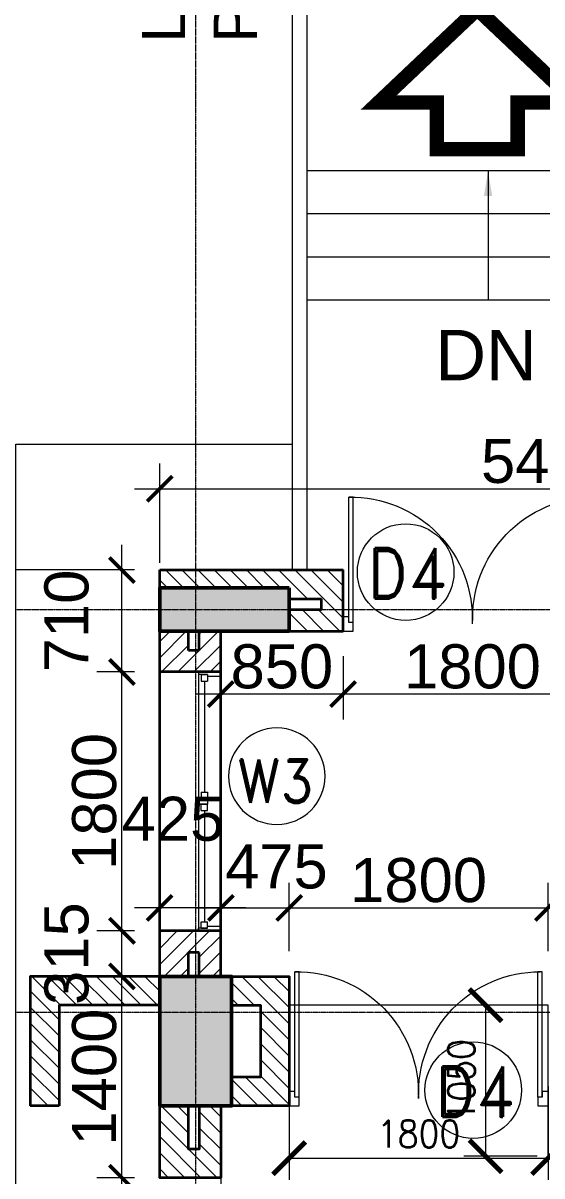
# Model space of a CAD drawing. Header units: millimetres. Extents: x 0 to 147381, y 0 to 170318.
# Drawn here: x 36495 to 40102, y 55901 to 63914 of the extents above; entities that cross this region are included whole.
import ezdxf
from ezdxf.enums import TextEntityAlignment as Align

# ---------------------------------------------------------------- set-up
doc = ezdxf.new("R2010")
doc.units = ezdxf.units.MM
doc.linetypes.add('Center', pattern=[29.999999, 12, -6, 6, -6])
doc.linetypes.add('Grid Line', pattern=[22.225, 12.7, -3.175, 3.175, -3.175])
for name, color, linetype, lineweight in [('A-DOOR', 21, 'Continuous', 9), ('AR_STR', 7, 'Continuous', 15), ('AR_WALL_HATCH', 23, 'Continuous', 5), ('ARCH NEW DESIGN STEP HATCH', 21, 'Continuous', 35), ('ARCH PATHWAY', 30, 'Continuous', 13), ('Arch_Dim', 7, 'Continuous', 25), ('Arch_DW_No', 5, 'Continuous', 15), ('ARCH_WALL', 1, 'Continuous', 35), ('Arch_Window', 140, 'Continuous', 9), ('G-ANNO-TEXT', 231, 'Continuous', 25), ('S-GRID', 8, 'Continuous', 9), ('STR COL.', 1, 'Continuous', 50)]:
    doc.layers.add(name, color=color, linetype=linetype, lineweight=lineweight)
for name, color, linetype, lineweight, true_color in [('ARCH RCC HATCH', 253, 'Center', 9, 0x9c9c9c), ('BUILDING LEVEL', 1, 'Continuous', 18, 0xf50000), ('S-COLS_HATCH', 252, 'Continuous', 9, 0x8a8a8a)]:
    doc.layers.add(name, color=color, linetype=linetype, lineweight=lineweight, true_color=true_color)
doc.styles.add('Arial_2', font='arial.ttf', dxfattribs={"height": 472.5})
doc.styles.add('DIM', font='arial.ttf')
doc.styles.add('DIM_100', font='romand.shx', dxfattribs={"width": 0.9})
doc.styles.add('DIMDDF', font='simplex.shx', dxfattribs={"width": 0.9})
doc.styles.add('SIZE', font='romans.shx', dxfattribs={"width": 0.75, "height": 200})
doc.dimstyles.new('DIM- 175', dxfattribs={"dimscale": 175, "dimtxt": 1.75, "dimasz": 1, "dimexe": 1, "dimexo": 1, "dimgap": 0.2, "dimtad": 1, "dimdec": 0, "dimrnd": 5, "dimzin": 0, "dimdsep": 46, "dimtxsty": 'DIM', "dimblk": 'ARCHTICK', "dimcen": 0, "dimdle": 1, "dimclrd": 3, "dimclre": 5, "dimclrt": 3, "dimadec": 0, "dimazin": 0, "dimtfac": 1, "dimtdec": 0, "dimtofl": 0, "dimtmove": 2, "dimatfit": 3, "dimfxl": 1, "dimtolj": 1, "dimtzin": 0, "dimlwd": 13, "dimlwe": 15, "dimarcsym": 0})
doc.dimstyles.new('DIM-75-MM', dxfattribs={"dimscale": 75, "dimtxt": 2.5, "dimasz": 3, "dimexe": 2, "dimexo": 1, "dimgap": 1, "dimtad": 1, "dimdec": 0, "dimrnd": 5, "dimzin": 0, "dimdsep": 46, "dimtxsty": 'DIMDDF', "dimblk": 'ARCHTICK', "dimcen": 0, "dimclrd": 256, "dimclre": 256, "dimclrt": 256, "dimadec": 0, "dimazin": 0, "dimtfac": 1, "dimtdec": 0, "dimtofl": 0, "dimtmove": 0, "dimatfit": 3, "dimfxl": 1, "dimtolj": 1, "dimtzin": 0, "dimlwd": -1, "dimlwe": -1, "dimarcsym": 0})
pattern_1 = [(45, (25491.03, 269249.12), (-56.1266, 56.1266), [])]

# ---------------------------------------------------------------- blocks, each defined once
blk = doc.blocks.new('A_Double -Panel Wooden Door W Ventilator - _D6_1800 X 2700-1747355-4_Level 448_0')
at = {"layer": 'A-DOOR'}
for p, q in [((-900, 50), (-830, 50)), ((-830, 50), (-830, -10)), ((830, 50), (900, 50)), ((830, -10), (830, 50)), ((-860, -50), (-900, -50)), ((-860, -10), (-860, -882.2)), ((-860, -10), (-860, -50)), ((-830, -10), (-860, -10)), ((-830, -10), (-830, -882.1)), ((830, -10), (830, -882.1)), ((860, -10), (830, -10)), ((860, -10), (860, -882.1)), ((860, -50), (860, -10)), ((900, -50), (860, -50)), ((-830, -882.1), (-860, -882.1)), ((860, -882.1), (830, -882.1))]:
    blk.add_line(p, q, dxfattribs=at)
for centre, radius, start, end in [((-846.3, -37), 845.3, 269.07162, 2.51074), ((845, -37.1), 845, 177.48582, 270)]:
    blk.add_arc(centre, radius, start, end, dxfattribs=at)
blk = doc.blocks.new('RLAB_G')
at = {"layer": 'AR_WALL_HATCH', "ltscale": 500}
h = blk.add_hatch(dxfattribs=at)
h.set_pattern_fill('ANSI31', color=256, scale=25)
h.paths.add_polyline_path([(-500, 12800), (-500, 13000), (-900, 13000), (-900, 12100), (-500, 12100), (-500, 12300), (-700, 12300), (-700, 12800)])
h = blk.add_hatch(dxfattribs=at)
h.set_pattern_fill('ANSI31', color=256, scale=25)
h.paths.add_polyline_path([(0, 13000), (0, 12800), (700, 12800), (700, 12100), (900, 12100), (900, 13000)])
h = blk.add_hatch(dxfattribs=at)
h.set_pattern_fill('ANSI31', color=256, scale=25)
h.paths.add_polyline_path([(0, 12100), (-200, 12100), (-200, 11800), (-275, 11800), (-275, 12100), (-425, 12100), (-425, 11600), (0, 11600)])
at = {"linetype": 'Continuous'}
for p, q in [((-500, 12800), (-500, 13000)), ((0, 13000), (0, 12800)), ((-500, 12100), (-500, 12300))]:
    blk.add_line(p, q, dxfattribs=at)
at = {"layer": 'ARCH_WALL'}
for points in [[(-500, 13000), (-900, 13000), (-900, 12100), (-500, 12100)], [(0, 13000), (900, 13000), (900, 12100)], [(-500, 12800), (-700, 12800), (-700, 12300), (-500, 12300)], [(0, 12800), (700, 12800), (700, 12100)], [(700, 12100), (900, 12100)]]:
    blk.add_lwpolyline(points, dxfattribs=at)
for points in [[(0, 12100), (-425, 12100), (-425, 11600), (0, 11600)], [(-200, 12100), (-275, 12100), (-275, 11800), (-200, 11800)]]:
    blk.add_lwpolyline(points, close=True, dxfattribs=at)
at = {"layer": 'A-DOOR', "rotation": 180}
blk.add_blockref('A_Double -Panel Wooden Door W Ventilator - _D6_1800 X 2700-1747355-4_Level 448_0', (-1800, 12150), dxfattribs=at)
blk = doc.blocks.new('A_Double -Panel Wooden Door W Ventilator - _D6_1800 X 2700-1747355-5_Level 452_2')
for p, q in [((-900, 50), (-830, 50)), ((-830, 50), (-830, -10)), ((830, 50), (900, 50)), ((830, -10), (830, 50)), ((-860, -50), (-900, -50)), ((-860, -10), (-860, -882.2)), ((-860, -10), (-860, -50)), ((-830, -10), (-860, -10)), ((-830, -10), (-830, -882.1)), ((830, -10), (830, -882.1)), ((860, -10), (830, -10)), ((860, -10), (860, -882.1)), ((860, -50), (860, -10)), ((900, -50), (860, -50)), ((-830, -882.1), (-860, -882.1)), ((860, -882.1), (830, -882.1))]:
    blk.add_line(p, q)
for centre, radius, start, end in [((-846.3, -37), 845.3, 269.07162, 2.51074), ((845, -37.1), 845, 177.48582, 270)]:
    blk.add_arc(centre, radius, start, end)
blk = doc.blocks.new('A$C59E872DE')
at = {"layer": 'S-GRID', "linetype": 'Grid Line', "ltscale": 0.5}
for p, q in [((0, 89720.3), (0, -4357.6)), ((-6964.1, 15300), (94404.8, 15300)), ((-6964.1, 12500), (94404.8, 12500))]:
    blk.add_line(p, q, dxfattribs=at)
blk = doc.blocks.new('_ArchTick')
at = {"color": 0, "linetype": 'ByBlock', "const_width": 0.15}
blk.add_lwpolyline([(-0.5, -0.5), (0.5, 0.5)], dxfattribs=at)
blk = doc.blocks.new('*D465')
at = {"layer": 'Arch_Dim', "color": 3, "lineweight": 13, "transparency": 16777216}
blk.add_line((35926.1, 44113), (35926.1, 60287.5), dxfattribs=at)
at = {"layer": 'Arch_Dim', "color": 5, "lineweight": 15, "transparency": 16777216}
for p, q in [((37269.7, 60112.5), (35751.1, 60112.5)), ((37269.7, 44288), (35751.1, 44288))]:
    blk.add_line(p, q, dxfattribs=at)
at = {"layer": 'Defpoints', "color": 0, "linetype": 'Continuous', "transparency": 16777216}
for p in [(35926.1, 60112.5), (37444.7, 60112.5), (37444.7, 44288)]:
    blk.add_point(p, dxfattribs=at)
at = {"layer": 'Arch_Dim', "color": 3, "linetype": 'Continuous', "lineweight": 13, "transparency": 16777216, "xscale": 175, "yscale": 175, "zscale": 175}
for p, rotation in [((35926.1, 60112.5), 90), ((35926.1, 44288), 270)]:
    blk.add_blockref('_ArchTick', p, dxfattribs=dict(at, rotation=rotation))
at = {"layer": 'Arch_Dim', "color": 3, "linetype": 'Continuous', "transparency": 16777216, "insert": (35734.7, 52200.2), "char_height": 306.25, "attachment_point": 5, "rotation": 90, "style": 'DIM'}
blk.add_mtext('\\A1;15825', dxfattribs=at)
blk = doc.blocks.new('*D467')
at = {"layer": 'Arch_Dim', "color": 5, "lineweight": 15, "transparency": 16777216}
for p, q in [((37444.7, 60162.5), (37444.7, 60852.3)), ((42864.2, 60162.5), (42864.2, 60852.3))]:
    blk.add_line(p, q, dxfattribs=at)
at = {"layer": 'Arch_Dim', "color": 3, "lineweight": 13, "transparency": 16777216}
blk.add_line((37269.7, 60677.3), (43039.2, 60677.3), dxfattribs=at)
at = {"layer": 'Defpoints', "color": 0, "linetype": 'Continuous', "transparency": 16777216}
for p in [(42864.2, 60677.3), (37444.7, 59987.5), (42864.2, 59987.5)]:
    blk.add_point(p, dxfattribs=at)
at = {"layer": 'Arch_Dim', "color": 3, "linetype": 'Continuous', "lineweight": 13, "transparency": 16777216, "xscale": 175, "yscale": 175, "zscale": 175, "rotation": 180}
blk.add_blockref('_ArchTick', (37444.7, 60677.3), dxfattribs=at)
at = {"layer": 'Arch_Dim', "color": 3, "linetype": 'Continuous', "lineweight": 13, "transparency": 16777216, "xscale": 175, "yscale": 175, "zscale": 175}
blk.add_blockref('_ArchTick', (42864.2, 60677.3), dxfattribs=at)
at = {"layer": 'Arch_Dim', "color": 3, "linetype": 'Continuous', "transparency": 16777216, "insert": (40154.5, 60868.7), "char_height": 306.25, "attachment_point": 5, "style": 'DIM'}
blk.add_mtext('\\A1;5420', dxfattribs=at)
blk = doc.blocks.new('A$C38A24FCE')
at = {"layer": 'S-COLS_HATCH'}
blk.add_hatch(color=256, dxfattribs=at).paths.add_polyline_path([(-86040, 13824.5), (-86040, 13524.5), (-86940, 13524.5), (-86940, 13824.5)])
blk.add_hatch(color=256, dxfattribs=at).paths.add_polyline_path([(-86940, 10225), (-86440, 10225), (-86440, 11125), (-86940, 11125)], flags=0)
at = {"layer": 'STR COL.'}
for points in [[(-86040, 13824.5), (-86040, 13524.5), (-86940, 13524.5), (-86940, 13824.5)], [(-86940, 10225), (-86440, 10225), (-86440, 11125), (-86940, 11125)]]:
    blk.add_lwpolyline(points, close=True, dxfattribs=at)
blk = doc.blocks.new('*D540')
at = {"layer": 'Arch_Dim', "color": 3, "lineweight": 13, "transparency": 16777216}
blk.add_line((37182.2, 54513), (37182.2, 56063), dxfattribs=at)
at = {"layer": 'Arch_Dim', "color": 5, "lineweight": 15, "transparency": 16777216}
for p, q in [((37269.7, 55888), (37007.2, 55888)), ((37269.7, 54688), (37007.2, 54688))]:
    blk.add_line(p, q, dxfattribs=at)
at = {"layer": 'Defpoints', "color": 0, "linetype": 'Continuous', "transparency": 16777216}
for p in [(37182.2, 55888), (37444.7, 55888), (37444.7, 54688)]:
    blk.add_point(p, dxfattribs=at)
at = {"layer": 'Arch_Dim', "color": 3, "linetype": 'Continuous', "lineweight": 13, "transparency": 16777216, "xscale": 175, "yscale": 175, "zscale": 175}
for p, rotation in [((37182.2, 55888), 90), ((37182.2, 54688), 270)]:
    blk.add_blockref('_ArchTick', p, dxfattribs=dict(at, rotation=rotation))
at = {"layer": 'Arch_Dim', "color": 3, "linetype": 'Continuous', "transparency": 16777216, "insert": (36990.8, 55288), "char_height": 306.25, "attachment_point": 5, "rotation": 90, "style": 'DIM'}
blk.add_mtext('\\A1;1200', dxfattribs=at)
blk = doc.blocks.new('*D541')
at = {"layer": 'Arch_Dim', "color": 3, "lineweight": 13, "transparency": 16777216}
blk.add_line((37182.2, 55713), (37182.2, 57463), dxfattribs=at)
at = {"layer": 'Arch_Dim', "color": 5, "lineweight": 15, "transparency": 16777216}
for p, q in [((37269.7, 57288), (37007.2, 57288)), ((37269.7, 55888), (37007.2, 55888))]:
    blk.add_line(p, q, dxfattribs=at)
at = {"layer": 'Defpoints', "color": 0, "linetype": 'Continuous', "transparency": 16777216}
for p in [(37182.2, 57288), (37444.7, 57288), (37444.7, 55888)]:
    blk.add_point(p, dxfattribs=at)
at = {"layer": 'Arch_Dim', "color": 3, "linetype": 'Continuous', "lineweight": 13, "transparency": 16777216, "xscale": 175, "yscale": 175, "zscale": 175}
for p, rotation in [((37182.2, 57288), 90), ((37182.2, 55888), 270)]:
    blk.add_blockref('_ArchTick', p, dxfattribs=dict(at, rotation=rotation))
at = {"layer": 'Arch_Dim', "color": 3, "linetype": 'Continuous', "transparency": 16777216, "insert": (36990.8, 56588), "char_height": 306.25, "attachment_point": 5, "rotation": 90, "style": 'DIM'}
blk.add_mtext('\\A1;1400', dxfattribs=at)
blk = doc.blocks.new('*D542')
at = {"layer": 'Arch_Dim', "color": 3, "lineweight": 13, "transparency": 16777216}
blk.add_line((37182.2, 57113), (37182.2, 57779), dxfattribs=at)
at = {"layer": 'Arch_Dim', "color": 5, "lineweight": 15, "transparency": 16777216}
for p, q in [((37269.7, 57604), (37007.2, 57604)), ((37269.7, 57288), (37007.2, 57288))]:
    blk.add_line(p, q, dxfattribs=at)
at = {"layer": 'Defpoints', "color": 0, "linetype": 'Continuous', "transparency": 16777216}
for p in [(37182.2, 57604), (37444.7, 57604), (37444.7, 57288)]:
    blk.add_point(p, dxfattribs=at)
at = {"layer": 'Arch_Dim', "color": 3, "linetype": 'Continuous', "lineweight": 13, "transparency": 16777216, "xscale": 175, "yscale": 175, "zscale": 175}
for p, rotation in [((37182.2, 57604), 90), ((37182.2, 57288), 270)]:
    blk.add_blockref('_ArchTick', p, dxfattribs=dict(at, rotation=rotation))
at = {"layer": 'Arch_Dim', "color": 3, "linetype": 'Continuous', "transparency": 16777216, "insert": (36798.2, 57446), "char_height": 306.25, "attachment_point": 5, "rotation": 90, "style": 'DIM'}
blk.add_mtext('\\A1;315', dxfattribs=at)
blk = doc.blocks.new('*D543')
at = {"layer": 'Arch_Dim', "color": 3, "lineweight": 13, "transparency": 16777216}
blk.add_line((37182.2, 57429), (37182.2, 59579), dxfattribs=at)
at = {"layer": 'Arch_Dim', "color": 5, "lineweight": 15, "transparency": 16777216}
for p, q in [((37269.7, 59404), (37007.2, 59404)), ((37269.7, 57604), (37007.2, 57604))]:
    blk.add_line(p, q, dxfattribs=at)
at = {"layer": 'Defpoints', "color": 0, "linetype": 'Continuous', "transparency": 16777216}
for p in [(37182.2, 59404), (37444.7, 59404), (37444.7, 57604)]:
    blk.add_point(p, dxfattribs=at)
at = {"layer": 'Arch_Dim', "color": 3, "linetype": 'Continuous', "lineweight": 13, "transparency": 16777216, "xscale": 175, "yscale": 175, "zscale": 175}
for p, rotation in [((37182.2, 59404), 90), ((37182.2, 57604), 270)]:
    blk.add_blockref('_ArchTick', p, dxfattribs=dict(at, rotation=rotation))
at = {"layer": 'Arch_Dim', "color": 3, "linetype": 'Continuous', "transparency": 16777216, "insert": (36990.8, 58504), "char_height": 306.25, "attachment_point": 5, "rotation": 90, "style": 'DIM'}
blk.add_mtext('\\A1;1800', dxfattribs=at)
blk = doc.blocks.new('*D544')
at = {"layer": 'Arch_Dim', "color": 3, "lineweight": 13, "transparency": 16777216}
blk.add_line((37182.2, 59229), (37182.2, 60287.5), dxfattribs=at)
at = {"layer": 'Arch_Dim', "color": 5, "lineweight": 15, "transparency": 16777216}
for p, q in [((37269.7, 60112.5), (37007.2, 60112.5)), ((37269.7, 59404), (37007.2, 59404))]:
    blk.add_line(p, q, dxfattribs=at)
at = {"layer": 'Defpoints', "color": 0, "linetype": 'Continuous', "transparency": 16777216}
for p in [(37182.2, 60112.5), (37444.7, 60112.5), (37444.7, 59404)]:
    blk.add_point(p, dxfattribs=at)
at = {"layer": 'Arch_Dim', "color": 3, "linetype": 'Continuous', "lineweight": 13, "transparency": 16777216, "xscale": 175, "yscale": 175, "zscale": 175}
for p, rotation in [((37182.2, 60112.5), 90), ((37182.2, 59404), 270)]:
    blk.add_blockref('_ArchTick', p, dxfattribs=dict(at, rotation=rotation))
at = {"layer": 'Arch_Dim', "color": 3, "linetype": 'Continuous', "transparency": 16777216, "insert": (36798.3, 59758.3), "char_height": 306.25, "attachment_point": 5, "rotation": 90, "style": 'DIM'}
blk.add_mtext('\\A1;710', dxfattribs=at)
blk = doc.blocks.new('*D545')
at = {"layer": 'Arch_Dim', "color": 5, "lineweight": 15, "transparency": 16777216}
for p, q in [((37869.7, 57463), (37869.7, 57938.8)), ((38344.7, 57463), (38344.7, 57938.8))]:
    blk.add_line(p, q, dxfattribs=at)
at = {"layer": 'Arch_Dim', "color": 3, "lineweight": 13, "transparency": 16777216}
blk.add_line((37694.7, 57763.8), (38519.7, 57763.8), dxfattribs=at)
at = {"layer": 'Defpoints', "color": 0, "linetype": 'Continuous', "transparency": 16777216}
for p in [(38344.7, 57763.8), (37869.7, 57288), (38344.7, 57288)]:
    blk.add_point(p, dxfattribs=at)
at = {"layer": 'Arch_Dim', "color": 3, "linetype": 'Continuous', "lineweight": 13, "transparency": 16777216, "xscale": 175, "yscale": 175, "zscale": 175, "rotation": 180}
blk.add_blockref('_ArchTick', (37869.7, 57763.8), dxfattribs=at)
at = {"layer": 'Arch_Dim', "color": 3, "linetype": 'Continuous', "lineweight": 13, "transparency": 16777216, "xscale": 175, "yscale": 175, "zscale": 175}
blk.add_blockref('_ArchTick', (38344.7, 57763.8), dxfattribs=at)
at = {"layer": 'Arch_Dim', "color": 3, "linetype": 'Continuous', "transparency": 16777216, "insert": (38256.3, 58050.1), "char_height": 306.25, "attachment_point": 5, "style": 'DIM'}
blk.add_mtext('\\A1;475', dxfattribs=at)
blk = doc.blocks.new('*D546')
at = {"layer": 'Arch_Dim', "color": 5, "lineweight": 15, "transparency": 16777216}
for p, q in [((38344.7, 57463), (38344.7, 57938.8)), ((40144.7, 57463), (40144.7, 57938.8))]:
    blk.add_line(p, q, dxfattribs=at)
at = {"layer": 'Arch_Dim', "color": 3, "lineweight": 13, "transparency": 16777216}
blk.add_line((38169.7, 57763.8), (40319.7, 57763.8), dxfattribs=at)
at = {"layer": 'Defpoints', "color": 0, "linetype": 'Continuous', "transparency": 16777216}
for p in [(40144.7, 57763.8), (38344.7, 57288), (40144.7, 57288)]:
    blk.add_point(p, dxfattribs=at)
at = {"layer": 'Arch_Dim', "color": 3, "linetype": 'Continuous', "lineweight": 13, "transparency": 16777216, "xscale": 175, "yscale": 175, "zscale": 175, "rotation": 180}
blk.add_blockref('_ArchTick', (38344.7, 57763.8), dxfattribs=at)
at = {"layer": 'Arch_Dim', "color": 3, "linetype": 'Continuous', "lineweight": 13, "transparency": 16777216, "xscale": 175, "yscale": 175, "zscale": 175}
blk.add_blockref('_ArchTick', (40144.7, 57763.8), dxfattribs=at)
at = {"layer": 'Arch_Dim', "color": 3, "linetype": 'Continuous', "transparency": 16777216, "insert": (39244.7, 57955.2), "char_height": 306.25, "attachment_point": 5, "style": 'DIM'}
blk.add_mtext('\\A1;1800', dxfattribs=at)
blk = doc.blocks.new('*D547')
at = {"layer": 'Arch_Dim', "color": 5, "lineweight": 15, "transparency": 16777216}
for p, q in [((40144.7, 57463), (40144.7, 57938.8)), ((47744.7, 57463), (47744.7, 57938.8))]:
    blk.add_line(p, q, dxfattribs=at)
at = {"layer": 'Arch_Dim', "color": 3, "lineweight": 13, "transparency": 16777216}
blk.add_line((39969.7, 57763.8), (47919.7, 57763.8), dxfattribs=at)
at = {"layer": 'Defpoints', "color": 0, "linetype": 'Continuous', "transparency": 16777216}
for p in [(47744.7, 57763.8), (40144.7, 57288), (47744.7, 57288)]:
    blk.add_point(p, dxfattribs=at)
at = {"layer": 'Arch_Dim', "color": 3, "linetype": 'Continuous', "lineweight": 13, "transparency": 16777216, "xscale": 175, "yscale": 175, "zscale": 175, "rotation": 180}
blk.add_blockref('_ArchTick', (40144.7, 57763.8), dxfattribs=at)
at = {"layer": 'Arch_Dim', "color": 3, "linetype": 'Continuous', "lineweight": 13, "transparency": 16777216, "xscale": 175, "yscale": 175, "zscale": 175}
blk.add_blockref('_ArchTick', (47744.7, 57763.8), dxfattribs=at)
at = {"layer": 'Arch_Dim', "color": 3, "linetype": 'Continuous', "transparency": 16777216, "insert": (43944.7, 57955.2), "char_height": 306.25, "attachment_point": 5, "style": 'DIM'}
blk.add_mtext('\\A1;7600', dxfattribs=at)
blk = doc.blocks.new('A$C3C7D33BB')
at = {"layer": 'ARCH NEW DESIGN STEP HATCH', "linetype": 'Continuous', "lineweight": 13, "elevation": -73339.4}
for points in [[(-94484.6, 25447.4), (-94484.6, 34952.9), (-102461.7, 34952.7), (-115291.4, 40875.9)], [(-94584.6, 25447.4), (-94584.6, 34852.9), (-102483.7, 34852.7), (-115333.3, 40785.2)]]:
    blk.add_lwpolyline(points, dxfattribs=at)
at = {"layer": 'ARCH NEW DESIGN STEP HATCH', "linetype": 'Continuous', "lineweight": 13}
for points in [[(-91762.9, 25447.4), (-91762.9, 28222.6), (-94484.6, 28222.6)], [(-91762.9, 25447.4), (-91762.9, 27922.6), (-94484.6, 27922.6)], [(-91762.9, 25447.4), (-91762.9, 27622.6), (-94484.6, 27622.6)], [(-91762.9, 25447.4), (-91762.9, 27322.6), (-94484.6, 27322.6)]]:
    blk.add_lwpolyline(points, dxfattribs=at)
blk = doc.blocks.new('*D758')
at = {"layer": 'Arch_Dim', "color": 5, "lineweight": 15, "transparency": 16777216}
for p, q in [((37444.7, 57463), (37444.7, 57938.8)), ((37869.7, 57463), (37869.7, 57938.8))]:
    blk.add_line(p, q, dxfattribs=at)
at = {"layer": 'Arch_Dim', "color": 3, "lineweight": 13, "transparency": 16777216}
blk.add_line((38044.7, 57763.8), (37269.7, 57763.8), dxfattribs=at)
at = {"layer": 'Defpoints', "color": 0, "linetype": 'Continuous', "transparency": 16777216}
for p in [(37444.7, 57763.8), (37444.7, 57288), (37869.7, 57288)]:
    blk.add_point(p, dxfattribs=at)
at = {"layer": 'Arch_Dim', "color": 3, "linetype": 'Continuous', "lineweight": 13, "transparency": 16777216, "xscale": 175, "yscale": 175, "zscale": 175, "rotation": 180}
blk.add_blockref('_ArchTick', (37444.7, 57763.8), dxfattribs=at)
at = {"layer": 'Arch_Dim', "color": 3, "linetype": 'Continuous', "lineweight": 13, "transparency": 16777216, "xscale": 175, "yscale": 175, "zscale": 175}
blk.add_blockref('_ArchTick', (37869.7, 57763.8), dxfattribs=at)
at = {"layer": 'Arch_Dim', "color": 3, "linetype": 'Continuous', "transparency": 16777216, "insert": (37537.1, 58381.4), "char_height": 306.25, "attachment_point": 5, "style": 'DIM'}
blk.add_mtext('\\A1;425', dxfattribs=at)
blk = doc.blocks.new('*D800')
at = {"layer": 'Arch_Dim', "color": 5, "lineweight": 15, "transparency": 16777216}
for p, q in [((38719.5, 59512.5), (38719.5, 59074.4)), ((40519.5, 59512.5), (40519.5, 59074.4))]:
    blk.add_line(p, q, dxfattribs=at)
at = {"layer": 'Arch_Dim', "color": 3, "lineweight": 13, "transparency": 16777216}
blk.add_line((40694.5, 59249.4), (38544.5, 59249.4), dxfattribs=at)
at = {"layer": 'Defpoints', "color": 0, "linetype": 'Continuous', "transparency": 16777216}
for p in [(38719.5, 59687.5), (40519.5, 59687.5), (38719.5, 59249.4)]:
    blk.add_point(p, dxfattribs=at)
at = {"layer": 'Arch_Dim', "color": 3, "linetype": 'Continuous', "lineweight": 13, "transparency": 16777216, "xscale": 175, "yscale": 175, "zscale": 175, "rotation": 180}
blk.add_blockref('_ArchTick', (38719.5, 59249.4), dxfattribs=at)
at = {"layer": 'Arch_Dim', "color": 3, "linetype": 'Continuous', "lineweight": 13, "transparency": 16777216, "xscale": 175, "yscale": 175, "zscale": 175}
blk.add_blockref('_ArchTick', (40519.5, 59249.4), dxfattribs=at)
at = {"layer": 'Arch_Dim', "color": 3, "linetype": 'Continuous', "transparency": 16777216, "insert": (39619.5, 59440.8), "char_height": 306.25, "attachment_point": 5, "style": 'DIM'}
blk.add_mtext('\\A1;1800', dxfattribs=at)
blk = doc.blocks.new('*D801')
at = {"layer": 'Arch_Dim', "color": 5, "lineweight": 15, "transparency": 16777216}
for p, q in [((37869.7, 59512.5), (37869.7, 59074.4)), ((38719.5, 59512.5), (38719.5, 59074.4))]:
    blk.add_line(p, q, dxfattribs=at)
at = {"layer": 'Arch_Dim', "color": 3, "lineweight": 13, "transparency": 16777216}
blk.add_line((38894.5, 59249.4), (37694.7, 59249.4), dxfattribs=at)
at = {"layer": 'Defpoints', "color": 0, "linetype": 'Continuous', "transparency": 16777216}
for p in [(37869.7, 59687.5), (38719.5, 59687.5), (37869.7, 59249.4)]:
    blk.add_point(p, dxfattribs=at)
at = {"layer": 'Arch_Dim', "color": 3, "linetype": 'Continuous', "lineweight": 13, "transparency": 16777216, "xscale": 175, "yscale": 175, "zscale": 175, "rotation": 180}
blk.add_blockref('_ArchTick', (37869.7, 59249.4), dxfattribs=at)
at = {"layer": 'Arch_Dim', "color": 3, "linetype": 'Continuous', "lineweight": 13, "transparency": 16777216, "xscale": 175, "yscale": 175, "zscale": 175}
blk.add_blockref('_ArchTick', (38719.5, 59249.4), dxfattribs=at)
at = {"layer": 'Arch_Dim', "color": 3, "linetype": 'Continuous', "transparency": 16777216, "insert": (38294.6, 59440.8), "char_height": 306.25, "attachment_point": 5, "style": 'DIM'}
blk.add_mtext('\\A1;850', dxfattribs=at)
blk = doc.blocks.new('DW')
at = {"color": 9}
blk.add_circle((0, 0), 671, dxfattribs=at)
at = {"style": 'SIZE', "width": 0.8}
blk.add_attdef('W7', text='', height=500, dxfattribs=at).set_placement((5, -289), align=Align.CENTER)
blk = doc.blocks.new('*D821')
at = {"layer": 'AR_WALL_HATCH', "transparency": 16777216}
for p, q in [((40069.7, 57088), (39560.4, 57088)), ((39710.4, 57088), (39710.4, 56038)), ((40069.7, 56038), (39560.4, 56038))]:
    blk.add_line(p, q, dxfattribs=at)
at = {"layer": 'Defpoints', "color": 0, "linetype": 'Continuous', "transparency": 16777216}
for p in [(40144.7, 57088), (39710.4, 56038), (40144.7, 56038)]:
    blk.add_point(p, dxfattribs=at)
at = {"layer": 'AR_WALL_HATCH', "linetype": 'Continuous', "transparency": 16777216, "xscale": 225, "yscale": 225, "zscale": 225}
for p, rotation in [((39710.4, 57088), 90), ((39710.4, 56038), 270)]:
    blk.add_blockref('_ArchTick', p, dxfattribs=dict(at, rotation=rotation))
at = {"layer": 'AR_WALL_HATCH', "linetype": 'Continuous', "transparency": 16777216, "insert": (39541.7, 56563), "char_height": 187.5, "attachment_point": 5, "rotation": 90, "style": 'DIMDDF'}
blk.add_mtext('\\A1;1050', dxfattribs=at)
blk = doc.blocks.new('*D822')
at = {"layer": 'AR_WALL_HATCH', "transparency": 16777216}
for p, q in [((38344.7, 56524.5), (38344.7, 55874.6)), ((40144.7, 56524.5), (40144.7, 55874.6)), ((38344.7, 56024.6), (40144.7, 56024.6))]:
    blk.add_line(p, q, dxfattribs=at)
at = {"layer": 'Defpoints', "color": 0, "linetype": 'Continuous', "transparency": 16777216}
for p in [(38344.7, 56599.5), (40144.7, 56599.5), (40144.7, 56024.6)]:
    blk.add_point(p, dxfattribs=at)
at = {"layer": 'AR_WALL_HATCH', "linetype": 'Continuous', "transparency": 16777216, "xscale": 225, "yscale": 225, "zscale": 225, "rotation": 180}
blk.add_blockref('_ArchTick', (38344.7, 56024.6), dxfattribs=at)
at = {"layer": 'AR_WALL_HATCH', "linetype": 'Continuous', "transparency": 16777216, "xscale": 225, "yscale": 225, "zscale": 225}
blk.add_blockref('_ArchTick', (40144.7, 56024.6), dxfattribs=at)
at = {"layer": 'AR_WALL_HATCH', "linetype": 'Continuous', "transparency": 16777216, "insert": (39244.7, 56193.3), "char_height": 187.5, "attachment_point": 5, "style": 'DIMDDF'}
blk.add_mtext('\\A1;1800', dxfattribs=at)

msp = doc.modelspace()

# ---------------------------------------------------------------- linework, layer by layer
at = {"layer": 'BUILDING LEVEL', "const_width": 100}
msp.add_lwpolyline([(38967.9, 63362.9), (39371.9, 63362.9), (39371.9, 63037.8), (39933.7, 63037.8), (39933.7, 63362.9), (40337.8, 63362.9), (39652.8, 64011.2)], close=True, dxfattribs=at)

# ---------------------------------------------------------------- block references
at = {"xscale": -1}
msp.add_blockref('RLAB_G', (37444.7, 44288), dxfattribs=at)
at = {"layer": 'A-DOOR', "xscale": -1, "rotation": 180}
msp.add_blockref('A_Double -Panel Wooden Door W Ventilator - _D6_1800 X 2700-1747355-5_Level 452_2', (39619.5, 59737.5), dxfattribs=at)

# ---------------------------------------------------------------- next in the draw order: block references
at = {"layer": 'ARCH RCC HATCH', "linetype": 'Continuous'}
msp.add_blockref('A$C59E872DE', (37694.7, 44538), dxfattribs=at)

# ---------------------------------------------------------------- next in the draw order: hatches: boundary and pattern name
at = {"layer": 'AR_WALL_HATCH', "ltscale": 500}
h = msp.add_hatch(dxfattribs=at)
h.set_pattern_fill('ANSI31', color=256, scale=25, angle=90)
h.set_pattern_definition([(135, (-171061.634, 47745.64), (-56.1266, -56.1266), [])])
h.paths.add_polyline_path([(37444.7, 60112.5), (37444.7, 59987.5), (38344.7, 59987.5), (38344.7, 59912.5), (38569.5, 59912.5), (38569.5, 59837.5), (38344.7, 59837.5), (38344.7, 59687.5), (38719.5, 59687.5), (38719.5, 60112.5)])
h = msp.add_hatch(dxfattribs=at)
h.set_pattern_fill('ANSI31', color=256, scale=25)
h.set_pattern_definition(pattern_1)
h.paths.add_polyline_path([(37869.7, 59687.5), (37719.7, 59687.5), (37719.7, 59554), (37644.7, 59554), (37644.7, 59687.5), (37444.7, 59687.5), (37444.7, 59404), (37869.7, 59404)])
h = msp.add_hatch(dxfattribs=at)
h.set_pattern_fill('ANSI31', color=256, scale=25)
h.set_pattern_definition(pattern_1)
h.paths.add_polyline_path([(37869.7, 57288), (37719.7, 57288), (37719.7, 57454), (37644.7, 57454), (37644.7, 57288), (37444.7, 57288), (37444.7, 57604), (37869.7, 57604)])

# ---------------------------------------------------------------- next in the draw order: linework, layer by layer
at = {"layer": 'AR_WALL_HATCH', "color": 1, "linetype": 'Continuous'}
for points in [[(58094.7, 56038), (52644.7, 56038), (52644.7, 57050.5), (50844.7, 57050.5), (50844.7, 56388), (49544.7, 56388), (49544.7, 57088), (47744.7, 57088), (47744.7, 56038), (40144.7, 56038), (40144.7, 57088), (38344.7, 57088), (38344.7, 56388), (37869.7, 56388)], [(37869.7, 56388), (37869.7, 44788), (38344.7, 44788), (38344.7, 44713), (50019.7, 44788), (50014.7, 46412.7), (60369.7, 46412.7)]]:
    msp.add_lwpolyline(points, dxfattribs=at)
at = {"layer": 'ARCH PATHWAY', "linetype": 'Continuous'}
msp.add_lwpolyline([(65630.6, 44912.7), (51444.7, 44912.7), (51444.7, 43288), (36444.7, 43288), (36444.7, 60987.5), (38369, 60987.5)], dxfattribs=at)
at = {"layer": 'ARCH_WALL'}
for p, q in [((37444.7, 57604), (37444.7, 60112.5)), ((37444.7, 60112.5), (38719.5, 60112.5)), ((38719.5, 59687.5), (38719.5, 60112.5)), ((38344.7, 59912.5), (38569.5, 59912.5)), ((38569.5, 59837.5), (38569.5, 59912.5)), ((38344.7, 59837.5), (38569.5, 59837.5)), ((37644.7, 59554), (37644.7, 59687.5)), ((37719.7, 59554), (37719.7, 59687.5)), ((37869.7, 57604), (37869.7, 59687.5)), ((38344.7, 59687.5), (38719.5, 59687.5)), ((37719.7, 59554), (37644.7, 59554)), ((37869.7, 59404), (37444.7, 59404)), ((37869.7, 57604), (37444.7, 57604)), ((37444.7, 57288), (37444.7, 57604)), ((37869.7, 57288), (37869.7, 57604)), ((37719.7, 57454), (37644.7, 57454)), ((37644.7, 57288), (37644.7, 57454)), ((37719.7, 57288), (37719.7, 57454))]:
    msp.add_line(p, q, dxfattribs=at)
at = {"layer": 'Arch_Window'}
for p, q in [((37444.7, 57604), (37444.7, 59404)), ((37714.7, 59404), (37714.7, 57604)), ((37778.2, 59385), (37714.7, 59385)), ((37733.7, 59385), (37778.2, 59385)), ((37733.7, 59385), (37733.7, 59340.5)), ((37778.2, 59385), (37778.2, 59340.5)), ((37778.2, 59385), (37778.2, 59372.3)), ((37869.7, 57604), (37869.7, 59404)), ((37869.7, 59372.3), (37869.7, 59404)), ((37733.7, 59340.5), (37778.2, 59340.5)), ((37755.9, 59340.5), (37755.9, 58567.5)), ((37869.7, 59372.3), (37778.2, 59372.3)), ((37714.7, 58523.1), (37778.2, 58523.1)), ((37714.7, 58523.1), (37714.7, 58485)), ((37714.7, 58485), (37714.7, 58523.1)), ((37714.7, 58523.1), (37778.2, 58523.1)), ((37714.7, 58523.1), (37778.2, 58523.1)), ((37714.7, 58485), (37714.7, 58523.1)), ((37733.7, 58567.5), (37778.2, 58567.5)), ((37733.7, 58567.5), (37733.7, 58523.1)), ((37733.7, 58523.1), (37778.2, 58523.1)), ((37778.2, 58567.5), (37778.2, 58523.1)), ((37778.2, 58523.1), (37778.2, 58485)), ((37778.2, 58523.1), (37778.2, 58485)), ((37778.2, 58523.1), (37778.2, 58485)), ((37714.7, 58485), (37778.2, 58485)), ((37778.2, 58485), (37714.7, 58485)), ((37714.7, 58485), (37778.2, 58485)), ((37733.7, 58485), (37778.2, 58485)), ((37733.7, 58440.5), (37733.7, 58485)), ((37733.7, 58440.5), (37778.2, 58440.5)), ((37755.9, 58440.5), (37755.9, 57667.5)), ((37778.2, 58440.5), (37778.2, 58485)), ((37778.2, 57623.1), (37714.7, 57623.1)), ((37714.7, 57604), (37714.7, 57623.1)), ((37733.7, 57667.5), (37778.2, 57667.5)), ((37733.7, 57623.1), (37733.7, 57667.5)), ((37733.7, 57623.1), (37778.2, 57623.1)), ((37778.2, 57623.1), (37778.2, 57667.5)), ((37778.2, 57635.8), (37869.7, 57635.8)), ((37869.7, 57635.8), (37869.7, 57604))]:
    msp.add_line(p, q, dxfattribs=at)

# ---------------------------------------------------------------- next in the draw order: block references
at = {"layer": 'AR_STR', "linetype": 'Continuous'}
msp.add_blockref('A$C38A24FCE', (124384.7, 46163), dxfattribs=at)
at = {"layer": 'Arch_Dim', "linetype": 'Continuous'}
msp.add_blockref('A$C3C7D33BB', (132953.6, 34665.1), dxfattribs=at)
at = {"layer": 'Arch_DW_No'}
ref = msp.add_blockref('DW', (39155, 60098, -0.1), dxfattribs=dict(at, xscale=0.5001481924206014, yscale=0.5001481924206014, zscale=0.5001481924206014, rotation=291.467010438918))
ref.add_attrib('W71', 'D4', dxfattribs={"layer": '0', "height": 350, "style": 'DIM_100', "width": 0.9}).set_placement((39164.2, 59913.4, -0.1), align=Align.CENTER)
ref = msp.add_blockref('DW', (38258.7, 58679.3), dxfattribs=dict(at, xscale=-0.5001481924206014, yscale=0.5001481924206014, zscale=0.500148192420602, rotation=68.53298956108209))
ref.add_attrib('W71', 'W3', dxfattribs={"layer": '0', "height": 300, "style": 'DIM_100', "width": 0.9}).set_placement((38249.6, 58494.7), align=Align.CENTER)
ref = msp.add_blockref('DW', (39624.9, 56497.2, -0.1), dxfattribs=dict(at, xscale=0.5001481924206014, yscale=0.5001481924206014, zscale=0.5001481924206014, rotation=291.467010438918))
ref.add_attrib('W71', 'D4', dxfattribs={"layer": '0', "height": 350, "style": 'DIM_100', "width": 0.9}).set_placement((39634, 56312.6, -0.1), align=Align.CENTER)

# ---------------------------------------------------------------- next in the draw order: texts
at = {"layer": 'G-ANNO-TEXT', "color": 7, "insert": (37320.8, 63777.9), "char_height": 300, "width": 5384.675, "attachment_point": 1, "rotation": 90, "style": 'Arial_2'}
msp.add_mtext('LINE OF PLINTH PROTECTION', dxfattribs=at)
at = {"layer": 'G-ANNO-TEXT', "color": 7, "insert": (38476.5, 61781.4), "char_height": 350, "width": 2474.809, "attachment_point": 1, "style": 'Arial_2'}
msp.add_mtext('\\pxqc;DN', dxfattribs=at)

# ---------------------------------------------------------------- next in the draw order: dimensions: what is measured, and where the dimension line sits
at = {"layer": 'AR_WALL_HATCH', "color": 1, "linetype": 'Continuous'}
for p1, p2, distance, picture, middle in [((40144.7, 57088), (40144.7, 56038), -434.3, '*D821', (39541.7, 56563)), ((38344.7, 56599.5), (40144.7, 56599.5), -574.9, '*D822', (39244.7, 56193.3))]:
    dim = msp.add_aligned_dim(p1=p1, p2=p2, distance=distance, dimstyle='DIM-75-MM', dxfattribs=at)
    dim.commit()
    dim.dimension.update_dxf_attribs({"geometry": picture, "text_midpoint": middle})
at = {"layer": 'Arch_Dim', "linetype": 'Continuous'}
for base, p1, p2, picture, middle in [((42864.2233417, 60677.297607), (37444.7233416, 59987.4834324), (42864.2233417, 59987.4834323), '*D467', (40154.4733416, 60868.6605845)), ((37869.7, 59249.4), (38719.5, 59687.5), (37869.7, 59687.5), '*D801', (38294.6, 59440.8)), ((38719.5, 59249.4), (40519.5, 59687.5), (38719.5, 59687.5), '*D800', (39619.5, 59440.8)), ((40144.7, 57763.8), (38344.7, 57288), (40144.7, 57288), '*D546', (39244.7, 57955.2)), ((47744.7, 57763.8), (40144.7, 57288), (47744.7, 57288), '*D547', (43944.7, 57955.2))]:
    dim = msp.add_linear_dim(base=base, p1=p1, p2=p2, dimstyle='DIM- 175', dxfattribs=at)
    dim.commit()
    dim.dimension.update_dxf_attribs({"geometry": picture, "text_midpoint": middle})
for base, p1, p2, picture, middle in [((35926.083215, 60112.4834324), (37444.7233416, 44287.9834322), (37444.723341, 60112.4834324), '*D465', (35734.7202375, 52200.2334323)), ((37182.1977, 60112.4834), (37444.7233, 59404.04), (37444.7233, 60112.4834), '*D544', (36798.3347, 59758.2617)), ((37182.2, 59404), (37444.7, 57604), (37444.7, 59404), '*D543', (36990.8, 58504)), ((37182.2, 57604), (37444.7, 57288), (37444.7, 57604), '*D542', (36798.2, 57446)), ((37182.2, 57288), (37444.7, 55888), (37444.7, 57288), '*D541', (36990.8, 56588)), ((37182.2, 55888), (37444.7, 54688), (37444.7, 55888), '*D540', (36990.8, 55288))]:
    dim = msp.add_linear_dim(base=base, p1=p1, p2=p2, angle=90, dimstyle='DIM- 175', dxfattribs=at)
    dim.commit()
    dim.dimension.update_dxf_attribs({"geometry": picture, "text_midpoint": middle})
dim = msp.add_linear_dim(base=(37444.7, 57763.8), p1=(37869.7, 57288), p2=(37444.7, 57288), angle=180, dimstyle='DIM- 175', dxfattribs=at)
dim.commit()
dim.dimension.update_dxf_attribs({"geometry": '*D758', "text_midpoint": (37537.1, 58381.4), "dimtype": 160})
dim = msp.add_linear_dim(base=(38344.7, 57763.8), p1=(37869.7, 57288), p2=(38344.7, 57288), dimstyle='DIM- 175', dxfattribs=at)
dim.commit()
dim.dimension.update_dxf_attribs({"geometry": '*D545', "text_midpoint": (38256.3, 58050.1), "dimtype": 160})

# ---------------------------------------------------------------- next in the draw order: leaders
msp.add_leader([(39727.7, 62887.6), (39727.7, 61987.6)], dimstyle='DIM- 175', dxfattribs=at)

doc.saveas('drawing.dxf')
